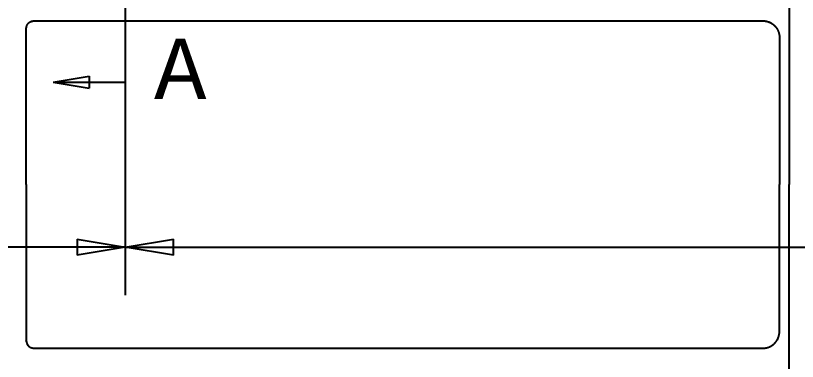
# Model space of a CAD drawing. Extents: x -912 to 8450, y -583 to 4401.
# Drawn here: x 5620 to 6487, y 476 to 859 of the extents above; entities that cross this region are included whole.
import ezdxf

# ---------------------------------------------------------------- set-up
doc = ezdxf.new("R2010")
doc.units = 0
doc.header["$MEASUREMENT"] = 0
doc.layers.get('0').update_dxf_attribs({"linetype": 'CONTINUOUS'})
doc.layers.add('3', color=7, linetype='CONTINUOUS')
doc.layers.add('4', color=7, linetype='CONTINUOUS')
doc.styles.get("Standard").update_dxf_attribs({"font": 'monotxt.shx'})
doc.dimstyles.new('DSTYLE1', dxfattribs={"dimtxt": 40, "dimasz": 53.333333, "dimexe": 4, "dimexo": 2, "dimgap": 2, "dimtad": 0, "dimtih": 1, "dimtoh": 1, "dimdec": 0, "dimzin": 3, "dimtxsty": 'STANDARD', "dimcen": 0.09, "dimazin": 3, "dimtp": 1, "dimtm": 1, "dimtfac": 1, "dimtdec": 4, "dimtofl": 0, "dimtmove": 0, "dimatfit": 3, "dimtolj": 1, "dimtzin": 0})

# ---------------------------------------------------------------- blocks, each defined once
blk = doc.blocks.new('*F34')
at = {"layer": '3', "color": 1, "linetype": 'CONTINUOUS'}
for p, q in [((0, -2759.6264), (0, -2950.5016)), ((-80, -2950.5016), (-40, -2943.8616)), ((-40, -2943.8616), (-40, -2957.1416)), ((-80, -2950.5016), (0, -2950.5016)), ((-80, -2950.5016), (-40, -2957.1416))]:
    blk.add_line(p, q, dxfattribs=at)
blk = doc.blocks.new('_AH1')
at = {"color": 0, "linetype": 'CONTINUOUS'}
for p, q in [((-1, 0.166667), (0, 0)), ((-1, 0.166667), (-1, -0.166667)), ((0, 0), (-1, -0.166667)), ((0, 0), (-1, 0))]:
    blk.add_line(p, q, dxfattribs=at)
blk = doc.blocks.new('*D13')
at = {"layer": '4', "color": 1, "linetype": 'CONTINUOUS'}
for p, q in [((977.79092, 698.77637), (977.92307, 2132.9977)), ((7677.785, 698.15903), (7677.9171, 2132.3803)), ((977.91816, 2079.6643), (4137.8827, 2079.3732)), ((7677.9122, 2079.047), (4351.2161, 2079.3535))]:
    blk.add_line(p, q, dxfattribs=at)
at = {"layer": '4', "color": 1, "xscale": 53.333333, "yscale": 53.333333, "zscale": 53.333333}
for p, rotation in [((977.91816, 2079.6643), 179.99472), ((7677.9122, 2079.047), 359.99472)]:
    blk.add_blockref('_AH1', p, dxfattribs=dict(at, rotation=rotation))
at = {"layer": '4', "color": 1, "linetype": 'CONTINUOUS'}
blk.add_text('6704', height=40, dxfattribs=at).set_placement((4164.5494, 2059.3633))
blk = doc.blocks.new('*D15')
at = {"layer": '3', "color": 1, "linetype": 'CONTINUOUS'}
for p, q in [((5741.4088, 1118.7657), (5741.4088, 548.80659)), ((1993.352, 984.51262), (1993.352, 548.80659)), ((1993.352, 602.13992), (3831.0439, 602.13992)), ((5741.4088, 602.13992), (4044.3772, 602.13992))]:
    blk.add_line(p, q, dxfattribs=at)
at = {"layer": '3', "color": 1, "xscale": 53.333333, "yscale": 53.333333, "zscale": 53.333333, "rotation": 180}
blk.add_blockref('_AH1', (1993.352, 602.13992), dxfattribs=at)
at = {"layer": '3', "color": 1, "xscale": 53.333333, "yscale": 53.333333, "zscale": 53.333333}
blk.add_blockref('_AH1', (5741.4088, 602.13992), dxfattribs=at)
at = {"layer": '3', "color": 1, "linetype": 'CONTINUOUS'}
blk.add_text('3750', height=40, dxfattribs=at).set_placement((3857.7105, 582.13992))
blk = doc.blocks.new('*D17')
at = {"layer": '3', "color": 1, "linetype": 'CONTINUOUS'}
for p, q in [((7674.0444, 1214.5184), (7674.0444, 548.80659)), ((5741.4088, 1118.7657), (5741.4088, 548.80659)), ((5741.4088, 602.13992), (6613.6955, 602.13992)), ((7674.0444, 602.13992), (6827.0288, 602.13992))]:
    blk.add_line(p, q, dxfattribs=at)
at = {"layer": '3', "color": 1, "xscale": 53.333333, "yscale": 53.333333, "zscale": 53.333333, "rotation": 180}
blk.add_blockref('_AH1', (5741.4088, 602.13992), dxfattribs=at)
at = {"layer": '3', "color": 1, "xscale": 53.333333, "yscale": 53.333333, "zscale": 53.333333}
blk.add_blockref('_AH1', (7674.0444, 602.13992), dxfattribs=at)
at = {"layer": '3', "color": 1, "linetype": 'CONTINUOUS'}
blk.add_text('1931', height=40, dxfattribs=at).set_placement((6640.3622, 582.13992))

msp = doc.modelspace()

# ---------------------------------------------------------------- linework, layer by layer
at = {"layer": '3', "color": 1, "linetype": 'CONTINUOUS'}
msp.add_line((5741.4088, 3664.8806), (5741.4088, 714.37906), dxfattribs=at)
at = {"layer": '4', "color": 3, "linetype": 'CONTINUOUS'}
for p, q in [((5872.243, 852.91919), (6322.243, 852.91919)), ((5872.243, 490.0657), (6322.243, 490.0657))]:
    msp.add_line(p, q, dxfattribs=at)
for points, knots in [([(6477.5271, 1170.5275), (6477.528, 1144.758), (6477.5289, 1118.9717), (6477.5297, 1093.1702), (6477.5326, 993.51901), (6477.5346, 893.68266), (6477.5356, 819.64186), (6477.5361, 745.56715), (6477.5361, 671.49244)], [0, 0, 0, 0, 0, 0, 0.25905787, 0.25905787, 0.25905787, 1, 1, 1, 1, 1, 1]), ([(5631.4507, 671.49275), (5631.4507, 705.35837), (5631.4722, 739.22398), (5631.4135, 773.10606), (5631.4941, 808.84987), (5631.4335, 844.63679), (5631.6388, 846.64888), (5633.3077, 850.55513), (5637.0236, 852.65778), (5639.3997, 852.93307), (5677.0476, 852.87065), (5714.6232, 852.96427), (5750.0709, 852.89704), (5795.7364, 852.93004), (5841.4272, 852.91771), (5851.6993, 852.91794), (5861.971, 852.91878), (5872.243, 852.91918)], [0, 0, 0, 0, 0, 0, 0.40474337, 0.40474337, 0.40474337, 0.42765624, 0.42765624, 0.42765624, 0.45403481, 0.45403481, 0.45403481, 0.8772369, 0.8772369, 0.8772369, 1, 1, 1, 1, 1, 1]), ([(6322.243, 852.91918), (6329.6764, 852.91948), (6337.1099, 852.91955), (6344.5437, 852.919), (6360.8317, 852.91638), (6377.1157, 852.92101), (6385.971, 852.91554), (6399.2486, 852.92125), (6412.529, 852.91677), (6419.1686, 852.92446), (6425.8077, 852.90963), (6432.4482, 852.92562), (6436.875, 852.91146), (6441.2987, 852.89057), (6443.5064, 852.91079), (6447.2358, 853.05032), (6450.9341, 852.73785), (6454.628, 852.08235), (6458.0929, 850.43264), (6461.0116, 848.00066), (6464.0382, 844.60658), (6465.9318, 840.47401), (6467.0719, 836.29213), (6466.904, 831.97345), (6466.8407, 827.70616), (6466.8362, 823.65231), (6466.8524, 819.59632), (6466.8481, 813.51058), (6466.8496, 799.31367), (6466.8476, 768.8838), (6466.8491, 740.48241), (6466.848, 712.07441), (6466.8479, 687.72516), (6466.8479, 671.49233)], [0, 0, 0, 0, 0, 0, 0.11689087, 0.11689087, 0.11689087, 0.25610071, 0.25610071, 0.25610071, 0.32570563, 0.32570563, 0.36050809, 0.36050809, 0.36050809, 0.39531055, 0.39531055, 0.39531055, 0.418852, 0.418852, 0.45415746, 0.45415746, 0.45415746, 0.48948849, 0.48948849, 0.52139546, 0.52139546, 0.52139546, 0.55330243, 0.55330243, 0.61711637, 0.74474425, 1, 1, 1, 1, 1, 1]), ([(5631.4507, 671.49214), (5631.4507, 637.62652), (5631.4722, 603.7609), (5631.4135, 569.87882), (5631.4941, 534.13501), (5631.4335, 498.3481), (5631.6388, 496.33601), (5633.3077, 492.42976), (5637.0236, 490.32711), (5639.3997, 490.05182), (5677.0476, 490.11424), (5714.6232, 490.02062), (5750.0709, 490.08785), (5795.7364, 490.05485), (5841.4272, 490.06718), (5851.6993, 490.06695), (5861.971, 490.06611), (5872.243, 490.0657)], [0, 0, 0, 0, 0, 0, 0.40474337, 0.40474337, 0.40474337, 0.42765624, 0.42765624, 0.42765624, 0.45403481, 0.45403481, 0.45403481, 0.8772369, 0.8772369, 0.8772369, 1, 1, 1, 1, 1, 1]), ([(6322.243, 490.0657), (6329.6764, 490.06541), (6337.1099, 490.06534), (6344.5437, 490.06589), (6360.8317, 490.06851), (6377.1157, 490.06388), (6385.971, 490.06935), (6399.2486, 490.06363), (6412.529, 490.06812), (6419.1686, 490.06043), (6425.8077, 490.07526), (6432.4482, 490.05927), (6436.875, 490.07343), (6441.2987, 490.09432), (6443.5064, 490.0741), (6447.2358, 489.93456), (6450.9341, 490.24704), (6454.628, 490.90254), (6458.0929, 492.55225), (6461.0116, 494.98422), (6464.0382, 498.3783), (6465.9318, 502.51087), (6467.0719, 506.69276), (6466.904, 511.01144), (6466.8407, 515.27872), (6466.8362, 519.33258), (6466.8524, 523.38857), (6466.8481, 529.4743), (6466.8496, 543.67122), (6466.8476, 574.10108), (6466.8491, 602.50248), (6466.848, 630.91048), (6466.8479, 655.25973), (6466.8479, 671.49256)], [0, 0, 0, 0, 0, 0, 0.11689087, 0.11689087, 0.11689087, 0.25610071, 0.25610071, 0.25610071, 0.32570563, 0.32570563, 0.36050809, 0.36050809, 0.36050809, 0.39531055, 0.39531055, 0.39531055, 0.418852, 0.418852, 0.45415746, 0.45415746, 0.45415746, 0.48948849, 0.48948849, 0.52139546, 0.52139546, 0.52139546, 0.55330243, 0.55330243, 0.61711637, 0.74474425, 1, 1, 1, 1, 1, 1]), ([(6477.5271, 172.45743), (6477.528, 198.2269), (6477.5289, 224.01314), (6477.5297, 249.81469), (6477.5326, 349.46588), (6477.5346, 449.30223), (6477.5356, 523.34302), (6477.5361, 597.41773), (6477.5361, 671.49244)], [0, 0, 0, 0, 0, 0, 0.25905787, 0.25905787, 0.25905787, 1, 1, 1, 1, 1, 1])]:
    msp.add_open_spline(points, degree=5, knots=knots, dxfattribs=at)

# ---------------------------------------------------------------- block references
at = {"layer": '3'}
msp.add_blockref('*F34', (5741.4088, 3735.3836), dxfattribs=at)

# ---------------------------------------------------------------- texts
at = {"layer": '3', "color": 1, "linetype": 'CONTINUOUS'}
msp.add_text('A', height=66.666667, dxfattribs=at).set_placement((5773.4735, 766.41075))

# ---------------------------------------------------------------- dimensions: what is measured, and where the dimension line sits
for base, p2, text, picture, middle in [((7674.0444, 602.13992), (7674.0444, 1241.185), '1931', '*D17', (6720.3622, 602.13992)), ((1993.352, 602.13992), (1993.352, 1011.1793), '3750', '*D15', (3937.7105, 602.13992))]:
    dim = msp.add_linear_dim(base=base, p1=(5741.4088, 1145.4324), p2=p2, text=text, dimstyle='DSTYLE1', override={"dimblk": '_AH1', "dimsah": 0}, dxfattribs=at)
    dim.commit()
    dim.dimension.update_dxf_attribs({"geometry": picture, "text_midpoint": middle, "dimtype": 128})
at = {"layer": '4', "color": 1, "linetype": 'CONTINUOUS'}
dim = msp.add_linear_dim(base=(7677.9122, 2079.047), p1=(977.78847, 672.10971), p2=(7677.7825, 671.49237), angle=359.994720745, text='6704', dimstyle='DSTYLE1', override={"dimblk": '_AH1', "dimsah": 0}, dxfattribs=at)
dim.commit()
dim.dimension.update_dxf_attribs({"geometry": '*D13', "text_midpoint": (4244.5494, 2079.3633), "dimtype": 129})

doc.saveas('drawing.dxf')
